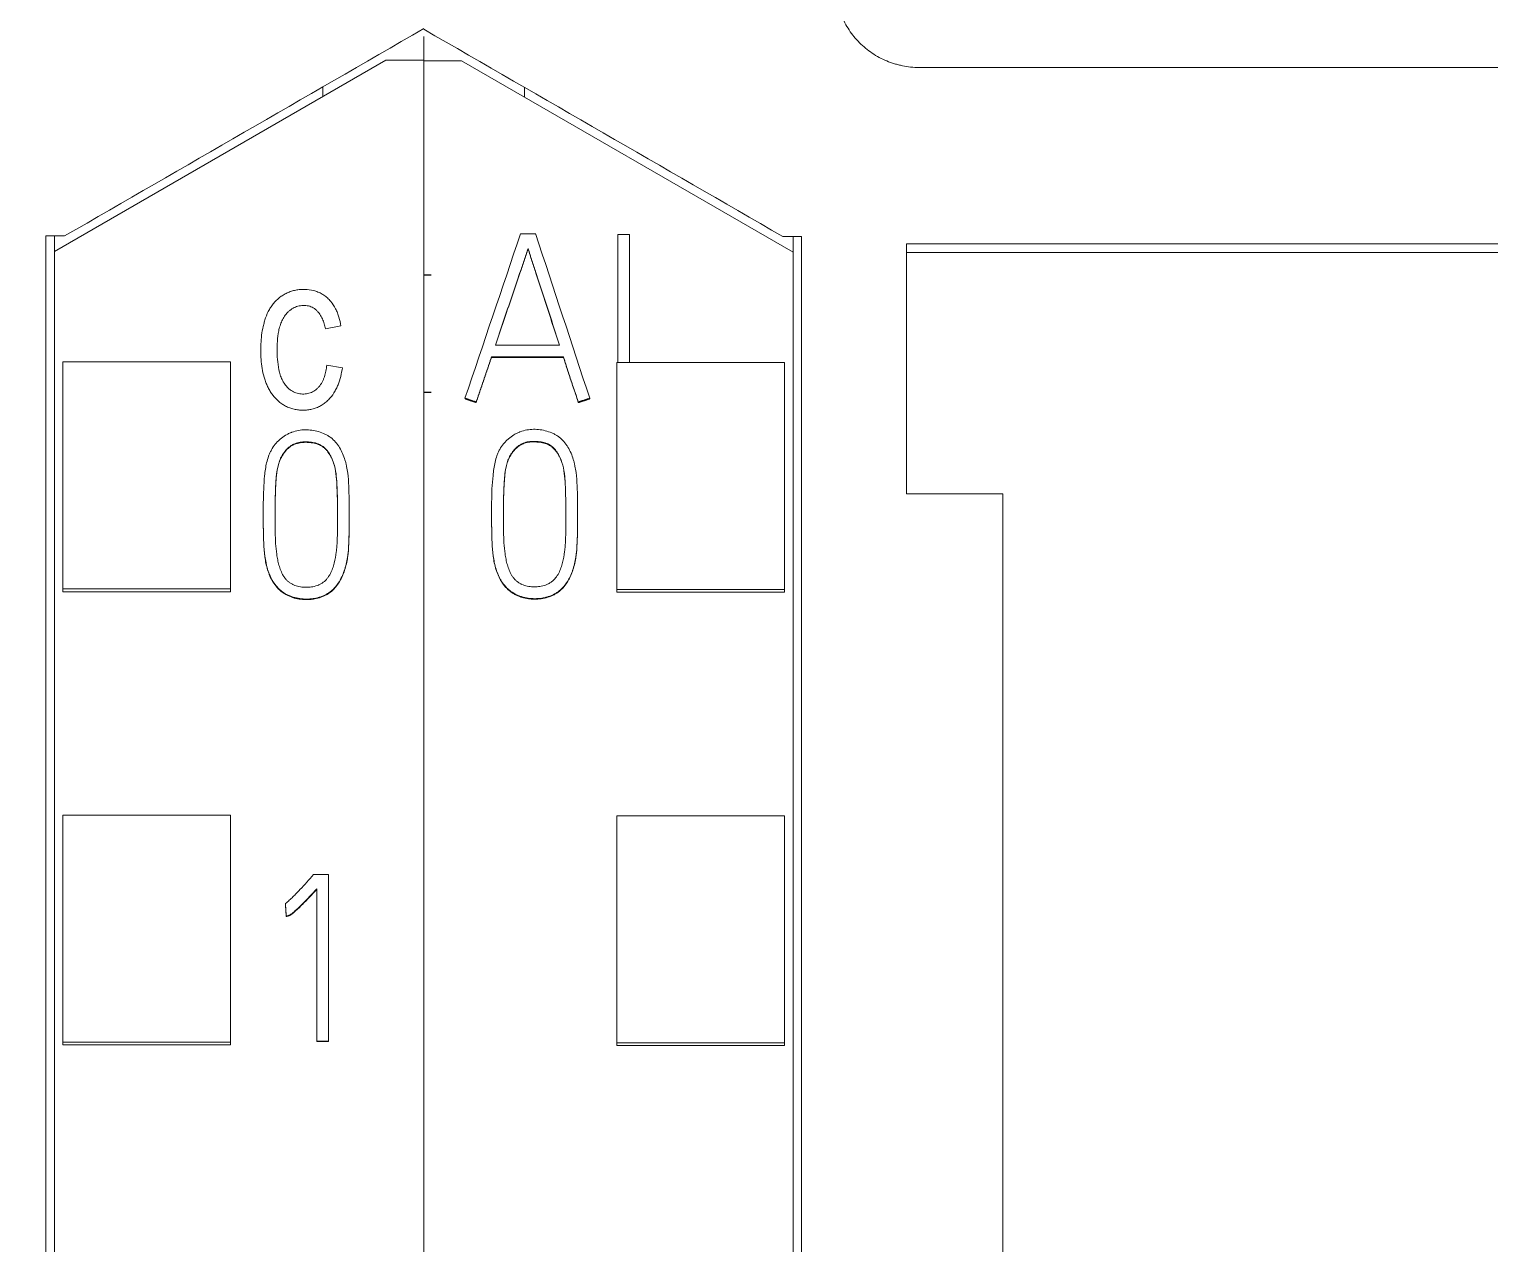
# Model space of a CAD drawing. Header units: millimetres. Extents: x 1359 to 3577, y 1336 to 3557.
# Drawn here: x 2901.07 to 2918.47, y 3303.66 to 3318.13 of the extents above; entities that cross this region are included whole.
import ezdxf

# ---------------------------------------------------------------- set-up
doc = ezdxf.new("R2010")
doc.units = ezdxf.units.MM
doc.set_wipeout_variables(frame=1)
doc.layers.add('000-PI-Oprema', color=30, linetype='Continuous', lineweight=5)

msp = doc.modelspace()

# ---------------------------------------------------------------- linework, layer by layer
for p, q in [((2956.571, 3315.201), (2756.571, 3315.201)), ((2956.571, 3313.805), (2756.571, 3313.805))]:
    msp.add_line(p, q)

# ---------------------------------------------------------------- next in the draw order: wipeouts: each hides what was drawn before it
msp.add_wipeout([(2905.871, 3330.076), (2940.571, 3330.076), (2940.571, 3183.076), (2905.771, 3183.088)])

# ---------------------------------------------------------------- next in the draw order: linework, layer by layer
at = {"layer": '000-PI-Oprema', "color": 0, "linetype": 'ByBlock', "lineweight": 0}
for p, q in [((2905.771, 3318.038), (2905.771, 3317.757)), ((2905.771, 3317.757), (2905.771, 3204.339)), ((2906.221, 3317.757), (2905.771, 3317.757)), ((2906.221, 3317.757), (2910.171, 3315.476)), ((2911.671, 3317.676), (2934.671, 3317.676)), ((2906.971, 3317.324), (2906.971, 3317.441)), ((2906.926, 3315.696), (2907.103, 3315.696)), ((2908.082, 3314.163), (2908.082, 3315.688)), ((2908.082, 3315.688), (2908.221, 3315.688)), ((2908.221, 3315.688), (2908.221, 3314.163)), ((2910.271, 3315.662), (2910.05, 3315.662)), ((2910.271, 3315.662), (2910.05, 3315.662)), ((2910.171, 3315.662), (2910.171, 3315.476)), ((2911.521, 3312.597), (2911.521, 3315.576)), ((2919.671, 3315.576), (2911.521, 3315.576)), ((2907.014, 3315.52), (2907.014, 3315.514)), ((2910.171, 3315.476), (2910.171, 3206.661)), ((2919.671, 3315.471), (2911.521, 3315.471)), ((2906.626, 3314.369), (2907.389, 3314.369)), ((2906.579, 3314.229), (2906.579, 3314.222)), ((2907.436, 3314.229), (2906.579, 3314.229)), ((2906.579, 3314.222), (2907.436, 3314.222)), ((2907.436, 3314.229), (2907.436, 3314.222)), ((2908.071, 3311.459), (2908.071, 3314.163)), ((2910.071, 3314.163), (2908.071, 3314.163)), ((2910.071, 3311.459), (2910.071, 3314.163)), ((2906.263, 3313.735), (2906.263, 3313.729)), ((2906.396, 3313.691), (2906.396, 3313.684)), ((2907.613, 3313.691), (2907.613, 3313.684)), ((2907.749, 3313.735), (2907.749, 3313.729)), ((2912.671, 3312.597), (2911.521, 3312.597)), ((2907.603, 3312.32), (2907.603, 3312.326)), ((2908.071, 3311.425), (2908.071, 3311.459)), ((2910.071, 3311.459), (2908.071, 3311.459)), ((2910.071, 3311.425), (2908.071, 3311.425)), ((2910.071, 3311.425), (2910.071, 3311.459)), ((2908.071, 3306.057), (2908.071, 3308.761)), ((2910.071, 3308.761), (2908.071, 3308.761)), ((2910.071, 3306.057), (2910.071, 3308.761)), ((2908.071, 3306.025), (2908.071, 3306.057)), ((2910.071, 3306.057), (2908.071, 3306.057)), ((2910.071, 3306.025), (2908.071, 3306.025)), ((2910.071, 3306.025), (2910.071, 3306.057))]:
    msp.add_line(p, q, dxfattribs=at)
msp.add_polyline3d([(2906.263, 3313.729, 0), (2906.265, 3313.728, 0), (2906.268, 3313.727, 0), (2906.271, 3313.726, 0), (2906.273, 3313.725, 0), (2906.276, 3313.724, 0), (2906.279, 3313.723, 0), (2906.281, 3313.722, 0), (2906.284, 3313.721, 0), (2906.287, 3313.721, 0), (2906.289, 3313.72, 0), (2906.292, 3313.719, 0), (2906.295, 3313.718, 0), (2906.297, 3313.717, 0), (2906.3, 3313.716, 0), (2906.303, 3313.715, 0), (2906.305, 3313.714, 0), (2906.308, 3313.714, 0), (2906.311, 3313.713, 0), (2906.313, 3313.712, 0), (2906.316, 3313.711, 0), (2906.319, 3313.71, 0), (2906.321, 3313.709, 0), (2906.324, 3313.708, 0), (2906.326, 3313.707, 0), (2906.329, 3313.706, 0), (2906.332, 3313.706, 0), (2906.334, 3313.705, 0), (2906.337, 3313.704, 0), (2906.34, 3313.703, 0), (2906.342, 3313.702, 0), (2906.345, 3313.701, 0), (2906.348, 3313.7, 0), (2906.35, 3313.699, 0), (2906.353, 3313.699, 0), (2906.356, 3313.698, 0), (2906.358, 3313.697, 0), (2906.361, 3313.696, 0), (2906.364, 3313.695, 0), (2906.366, 3313.694, 0), (2906.369, 3313.693, 0), (2906.372, 3313.692, 0), (2906.374, 3313.691, 0), (2906.377, 3313.691, 0), (2906.38, 3313.69, 0), (2906.382, 3313.689, 0), (2906.385, 3313.688, 0), (2906.388, 3313.687, 0), (2906.39, 3313.686, 0), (2906.393, 3313.685, 0), (2906.396, 3313.684, 0)], dxfattribs=at)
at = {"layer": '000-PI-Oprema', "color": 7, "linetype": 'Continuous', "lineweight": 13}
for centre, major_axis, ratio, start_param, end_param in [((2887.868, 3196.374), (338.097, 1007.444), 0.018842, 1.458403, 1.460363), ((2925.533, 3197.335), (-328.263, 1003.292), 0.018389, 4.82265, 4.824619)]:
    msp.add_ellipse(centre, major_axis=major_axis, ratio=ratio, start_param=start_param, end_param=end_param, dxfattribs=at)
at = {"layer": '000-PI-Oprema', "color": 0, "linetype": 'ByBlock', "lineweight": 0}
for points, knots in [([(2910.671, 3318.676), (2910.671, 3318.611), (2910.678, 3318.546), (2910.697, 3318.451), (2910.705, 3318.419), (2910.724, 3318.357), (2910.736, 3318.326), (2910.773, 3318.235), (2910.803, 3318.177), (2910.857, 3318.096), (2910.876, 3318.069), (2910.918, 3318.018), (2910.94, 3317.994), (2911.009, 3317.925), (2911.059, 3317.883), (2911.141, 3317.829), (2911.169, 3317.812), (2911.227, 3317.781), (2911.286, 3317.753), (2911.348, 3317.731), (2911.395, 3317.716), (2911.41, 3317.712), (2911.442, 3317.704), (2911.458, 3317.7), (2911.539, 3317.683), (2911.605, 3317.676), (2911.671, 3317.676)], [0, 0, 0, 0, 0.125, 0.125, 0.1875, 0.1875, 0.25, 0.25, 0.375, 0.375, 0.4375, 0.4375, 0.5, 0.5, 0.625, 0.625, 0.6875, 0.6875, 0.75, 0.8125, 0.8125, 0.84375, 0.84375, 0.875, 0.875, 1, 1, 1, 1]), ([(2910.271, 3315.662), (2910.271, 3312.618), (2910.271, 3303.048), (2910.271, 3288.878), (2910.271, 3274.312), (2910.271, 3260.102), (2910.271, 3245.808), (2910.271, 3230.321), (2910.271, 3217.682), (2910.271, 3209.717), (2910.271, 3206.376)], [0, 0, 0, 0, 0.083934, 0.263736, 0.389889, 0.484142, 0.653794, 0.78188, 0.908517, 1, 1, 1, 1]), ([(2907.014, 3315.52), (2906.998, 3315.472), (2906.982, 3315.424), (2906.951, 3315.328), (2906.934, 3315.28), (2906.886, 3315.136), (2906.853, 3315.04), (2906.787, 3314.849), (2906.755, 3314.753), (2906.69, 3314.561), (2906.658, 3314.465), (2906.626, 3314.369)], [0, 0, 0, 0, 0.125, 0.125, 0.25, 0.25, 0.5, 0.5, 0.75, 0.75, 1, 1, 1, 1]), ([(2906.628, 3314.369), (2906.66, 3314.463), (2906.691, 3314.557), (2906.755, 3314.747), (2906.787, 3314.843), (2906.853, 3315.034), (2906.886, 3315.13), (2906.934, 3315.274), (2906.951, 3315.322), (2906.982, 3315.418), (2906.998, 3315.466), (2907.014, 3315.514)], [0, 0, 0, 0, 0.245947, 0.245947, 0.497298, 0.497298, 0.748649, 0.748649, 0.874324, 0.874324, 1, 1, 1, 1]), ([(2907.389, 3314.369), (2907.358, 3314.465), (2907.327, 3314.561), (2907.264, 3314.753), (2907.232, 3314.849), (2907.17, 3315.04), (2907.138, 3315.136), (2907.092, 3315.28), (2907.076, 3315.328), (2907.045, 3315.424), (2907.03, 3315.472), (2907.014, 3315.52)], [0, 0, 0, 0, 0.25, 0.25, 0.5, 0.5, 0.75, 0.75, 0.875, 0.875, 1, 1, 1, 1]), ([(2907.014, 3315.514), (2907.03, 3315.466), (2907.045, 3315.418), (2907.076, 3315.322), (2907.092, 3315.274), (2907.138, 3315.13), (2907.17, 3315.034), (2907.232, 3314.842), (2907.264, 3314.747), (2907.326, 3314.557), (2907.357, 3314.463), (2907.387, 3314.369)], [0, 0, 0, 0, 0.125676, 0.125676, 0.251351, 0.251351, 0.502702, 0.502702, 0.754053, 0.754053, 1, 1, 1, 1]), ([(2907.613, 3313.691), (2907.606, 3313.713), (2907.599, 3313.736), (2907.584, 3313.78), (2907.577, 3313.803), (2907.561, 3313.847), (2907.553, 3313.87), (2907.538, 3313.914), (2907.53, 3313.937), (2907.508, 3314.004), (2907.493, 3314.049), (2907.464, 3314.139), (2907.45, 3314.184), (2907.436, 3314.229)], [0, 0, 0, 0, 0.125, 0.125, 0.25, 0.25, 0.375, 0.375, 0.5, 0.5, 0.75, 0.75, 1, 1, 1, 1]), ([(2907.436, 3314.222), (2907.45, 3314.177), (2907.464, 3314.132), (2907.493, 3314.042), (2907.508, 3313.998), (2907.53, 3313.93), (2907.538, 3313.908), (2907.553, 3313.863), (2907.561, 3313.841), (2907.577, 3313.797), (2907.584, 3313.774), (2907.599, 3313.729), (2907.606, 3313.707), (2907.613, 3313.684)], [0, 0, 0, 0, 0.25, 0.25, 0.5, 0.5, 0.625, 0.625, 0.75, 0.75, 0.875, 0.875, 1, 1, 1, 1]), ([(2906.921, 3313.336), (2906.946, 3313.346), (2906.972, 3313.353), (2907.025, 3313.362), (2907.052, 3313.365), (2907.106, 3313.366), (2907.133, 3313.364), (2907.186, 3313.357), (2907.213, 3313.351), (2907.265, 3313.336), (2907.29, 3313.326), (2907.327, 3313.309), (2907.338, 3313.302), (2907.362, 3313.289), (2907.373, 3313.281), (2907.405, 3313.257), (2907.425, 3313.238), (2907.451, 3313.208), (2907.459, 3313.197), (2907.475, 3313.175), (2907.482, 3313.164), (2907.503, 3313.13), (2907.515, 3313.106), (2907.537, 3313.057), (2907.546, 3313.032), (2907.557, 3312.993), (2907.561, 3312.98), (2907.568, 3312.954), (2907.576, 3312.915), (2907.591, 3312.824), (2907.596, 3312.745), (2907.601, 3312.64), (2907.602, 3312.587), (2907.603, 3312.481), (2907.603, 3312.429), (2907.603, 3312.323), (2907.604, 3312.217), (2907.602, 3312.112), (2907.599, 3312.006), (2907.596, 3311.953), (2907.585, 3311.848), (2907.577, 3311.796), (2907.559, 3311.731), (2907.556, 3311.718), (2907.547, 3311.692), (2907.543, 3311.68), (2907.529, 3311.642), (2907.518, 3311.617), (2907.5, 3311.581), (2907.493, 3311.57), (2907.479, 3311.546), (2907.472, 3311.535), (2907.448, 3311.503), (2907.431, 3311.482), (2907.402, 3311.454), (2907.392, 3311.446), (2907.37, 3311.429), (2907.359, 3311.421), (2907.324, 3311.4), (2907.3, 3311.389), (2907.262, 3311.374), (2907.249, 3311.37), (2907.223, 3311.363), (2907.209, 3311.36), (2907.17, 3311.352), (2907.143, 3311.349), (2907.089, 3311.347), (2907.061, 3311.348), (2907.008, 3311.354), (2906.981, 3311.359), (2906.942, 3311.37), (2906.929, 3311.374), (2906.904, 3311.383), (2906.891, 3311.388), (2906.854, 3311.405), (2906.831, 3311.419), (2906.798, 3311.443), (2906.787, 3311.452), (2906.767, 3311.47), (2906.758, 3311.479), (2906.731, 3311.509), (2906.714, 3311.531), (2906.692, 3311.565), (2906.685, 3311.577), (2906.673, 3311.601), (2906.667, 3311.613), (2906.65, 3311.649), (2906.641, 3311.674), (2906.629, 3311.713), (2906.625, 3311.726), (2906.618, 3311.752), (2906.615, 3311.765), (2906.607, 3311.805), (2906.603, 3311.831), (2906.585, 3311.964), (2906.582, 3312.07), (2906.58, 3312.23), (2906.58, 3312.284), (2906.579, 3312.39), (2906.58, 3312.444), (2906.581, 3312.55), (2906.582, 3312.604), (2906.587, 3312.71), (2906.591, 3312.763), (2906.602, 3312.869), (2906.609, 3312.921), (2906.627, 3313), (2906.634, 3313.026), (2906.648, 3313.064), (2906.653, 3313.077), (2906.664, 3313.102), (2906.67, 3313.114), (2906.69, 3313.15), (2906.705, 3313.172), (2906.732, 3313.204), (2906.741, 3313.214), (2906.76, 3313.234), (2906.77, 3313.243), (2906.8, 3313.27), (2906.823, 3313.286), (2906.858, 3313.308), (2906.87, 3313.314), (2906.889, 3313.323), (2906.898, 3313.327), (2906.908, 3313.331), (2906.914, 3313.334), (2906.917, 3313.335), (2906.921, 3313.336)], [0, 0, 0, 0, 0.015625, 0.015625, 0.03125, 0.03125, 0.046875, 0.046875, 0.0625, 0.0625, 0.078125, 0.078125, 0.085937, 0.085937, 0.09375, 0.09375, 0.109375, 0.109375, 0.117187, 0.117187, 0.125, 0.125, 0.140625, 0.140625, 0.15625, 0.15625, 0.164062, 0.164062, 0.171875, 0.1875, 0.21875, 0.21875, 0.25, 0.25, 0.28125, 0.28125, 0.3125, 0.34375, 0.34375, 0.375, 0.375, 0.40625, 0.40625, 0.414062, 0.414062, 0.421875, 0.421875, 0.4375, 0.4375, 0.445312, 0.445312, 0.453125, 0.453125, 0.46875, 0.46875, 0.476562, 0.476562, 0.484375, 0.484375, 0.5, 0.5, 0.507812, 0.507812, 0.515625, 0.515625, 0.53125, 0.53125, 0.546875, 0.546875, 0.5625, 0.5625, 0.570312, 0.570312, 0.578125, 0.578125, 0.59375, 0.59375, 0.601562, 0.601562, 0.609375, 0.609375, 0.625, 0.625, 0.632812, 0.632812, 0.640625, 0.640625, 0.65625, 0.65625, 0.664062, 0.664062, 0.671875, 0.671875, 0.6875, 0.6875, 0.75, 0.75, 0.78125, 0.78125, 0.8125, 0.8125, 0.84375, 0.84375, 0.875, 0.875, 0.90625, 0.90625, 0.921875, 0.921875, 0.929687, 0.929687, 0.9375, 0.9375, 0.953125, 0.953125, 0.960937, 0.960937, 0.96875, 0.96875, 0.984375, 0.984375, 0.992187, 0.992187, 0.996094, 0.998047, 0.998047, 1, 1, 1, 1]), ([(2907.264, 3313.184), (2907.284, 3313.173), (2907.301, 3313.159), (2907.333, 3313.128), (2907.348, 3313.111), (2907.373, 3313.074), (2907.384, 3313.054), (2907.403, 3313.014), (2907.411, 3312.993), (2907.432, 3312.93), (2907.441, 3312.886), (2907.45, 3312.82), (2907.452, 3312.798), (2907.455, 3312.754), (2907.456, 3312.732), (2907.461, 3312.62), (2907.464, 3312.531), (2907.466, 3312.353), (2907.465, 3312.264), (2907.463, 3312.131), (2907.462, 3312.064), (2907.458, 3311.997), (2907.455, 3311.953), (2907.453, 3311.93), (2907.444, 3311.864), (2907.436, 3311.821), (2907.42, 3311.756), (2907.413, 3311.735), (2907.398, 3311.693), (2907.39, 3311.672), (2907.374, 3311.642), (2907.369, 3311.633), (2907.356, 3311.614), (2907.35, 3311.604), (2907.329, 3311.578), (2907.313, 3311.563), (2907.286, 3311.542), (2907.276, 3311.536), (2907.257, 3311.525), (2907.247, 3311.52), (2907.226, 3311.512), (2907.216, 3311.508), (2907.194, 3311.501), (2907.183, 3311.499), (2907.15, 3311.492), (2907.128, 3311.489), (2907.094, 3311.488), (2907.083, 3311.489), (2907.061, 3311.49), (2907.049, 3311.491), (2907.016, 3311.495), (2906.994, 3311.5), (2906.962, 3311.51), (2906.952, 3311.514), (2906.931, 3311.523), (2906.911, 3311.533), (2906.892, 3311.546), (2906.875, 3311.56), (2906.866, 3311.567), (2906.851, 3311.583), (2906.844, 3311.592), (2906.83, 3311.61), (2906.824, 3311.619), (2906.807, 3311.648), (2906.797, 3311.668), (2906.781, 3311.709), (2906.774, 3311.73), (2906.761, 3311.773), (2906.756, 3311.795), (2906.747, 3311.838), (2906.736, 3311.903), (2906.73, 3311.969), (2906.722, 3312.1), (2906.721, 3312.188), (2906.721, 3312.32), (2906.721, 3312.364), (2906.722, 3312.451), (2906.722, 3312.495), (2906.723, 3312.583), (2906.724, 3312.627), (2906.728, 3312.715), (2906.731, 3312.759), (2906.74, 3312.846), (2906.745, 3312.89), (2906.758, 3312.943), (2906.761, 3312.954), (2906.767, 3312.975), (2906.771, 3312.986), (2906.782, 3313.016), (2906.792, 3313.036), (2906.813, 3313.074), (2906.826, 3313.093), (2906.853, 3313.127), (2906.869, 3313.143), (2906.894, 3313.164), (2906.903, 3313.171), (2906.922, 3313.183), (2906.931, 3313.188), (2906.951, 3313.198), (2906.961, 3313.202), (2906.982, 3313.209), (2906.993, 3313.212), (2907.026, 3313.219), (2907.048, 3313.221), (2907.081, 3313.222), (2907.092, 3313.222), (2907.114, 3313.221), (2907.125, 3313.22), (2907.158, 3313.217), (2907.18, 3313.214), (2907.212, 3313.205), (2907.223, 3313.202), (2907.238, 3313.196), (2907.246, 3313.193), (2907.254, 3313.189), (2907.259, 3313.187), (2907.261, 3313.185), (2907.264, 3313.184)], [0, 0, 0, 0, 0.015625, 0.015625, 0.03125, 0.03125, 0.046875, 0.046875, 0.0625, 0.0625, 0.09375, 0.09375, 0.109375, 0.109375, 0.125, 0.125, 0.1875, 0.1875, 0.25, 0.25, 0.28125, 0.296875, 0.296875, 0.3125, 0.3125, 0.34375, 0.34375, 0.359375, 0.359375, 0.375, 0.375, 0.382813, 0.382813, 0.390625, 0.390625, 0.40625, 0.40625, 0.414063, 0.414063, 0.421875, 0.421875, 0.429688, 0.429688, 0.4375, 0.4375, 0.453125, 0.453125, 0.460938, 0.460938, 0.46875, 0.46875, 0.484375, 0.484375, 0.492188, 0.492188, 0.5, 0.507813, 0.507813, 0.515625, 0.515625, 0.523438, 0.523438, 0.53125, 0.53125, 0.546875, 0.546875, 0.5625, 0.5625, 0.578125, 0.578125, 0.59375, 0.625, 0.625, 0.6875, 0.6875, 0.71875, 0.71875, 0.75, 0.75, 0.78125, 0.78125, 0.8125, 0.8125, 0.84375, 0.84375, 0.851563, 0.851563, 0.859375, 0.859375, 0.875, 0.875, 0.890625, 0.890625, 0.90625, 0.90625, 0.914063, 0.914063, 0.921875, 0.921875, 0.929688, 0.929688, 0.9375, 0.9375, 0.953125, 0.953125, 0.960938, 0.960938, 0.96875, 0.96875, 0.984375, 0.984375, 0.992188, 0.992188, 0.996094, 0.998047, 0.998047, 1, 1, 1, 1]), ([(2907.264, 3313.178), (2907.244, 3313.189), (2907.223, 3313.196), (2907.191, 3313.205), (2907.18, 3313.207), (2907.158, 3313.211), (2907.146, 3313.212), (2907.113, 3313.215), (2907.091, 3313.216), (2907.046, 3313.215), (2907.024, 3313.213), (2906.991, 3313.205), (2906.98, 3313.202), (2906.959, 3313.195), (2906.949, 3313.191), (2906.929, 3313.181), (2906.919, 3313.175), (2906.9, 3313.163), (2906.891, 3313.156), (2906.874, 3313.141), (2906.866, 3313.133), (2906.851, 3313.117), (2906.843, 3313.109), (2906.822, 3313.082), (2906.81, 3313.063), (2906.794, 3313.034), (2906.789, 3313.024), (2906.78, 3313.004), (2906.776, 3312.993), (2906.765, 3312.962), (2906.759, 3312.94), (2906.744, 3312.876), (2906.739, 3312.832), (2906.731, 3312.743), (2906.728, 3312.699), (2906.724, 3312.611), (2906.723, 3312.566), (2906.722, 3312.478), (2906.722, 3312.433), (2906.721, 3312.35), (2906.721, 3312.312), (2906.721, 3312.273)], [0, 0, 0, 0, 0.050638, 0.050638, 0.075957, 0.075957, 0.101276, 0.101276, 0.151914, 0.151914, 0.202552, 0.202552, 0.227871, 0.227871, 0.25319, 0.25319, 0.278509, 0.278509, 0.303828, 0.303828, 0.329147, 0.329147, 0.354466, 0.354466, 0.405104, 0.405104, 0.430423, 0.430423, 0.455742, 0.455742, 0.50638, 0.50638, 0.607656, 0.607656, 0.708933, 0.708933, 0.810209, 0.810209, 0.911485, 0.911485, 1, 1, 1, 1]), ([(2907.465, 3312.368), (2907.465, 3312.393), (2907.465, 3312.419), (2907.464, 3312.532), (2907.461, 3312.62), (2907.455, 3312.752), (2907.452, 3312.796), (2907.44, 3312.884), (2907.431, 3312.927), (2907.41, 3312.989), (2907.402, 3313.009), (2907.388, 3313.039), (2907.383, 3313.049), (2907.372, 3313.068), (2907.36, 3313.087), (2907.347, 3313.105), (2907.333, 3313.122), (2907.325, 3313.13), (2907.309, 3313.146), (2907.301, 3313.153), (2907.287, 3313.163), (2907.283, 3313.166), (2907.273, 3313.172), (2907.269, 3313.175), (2907.264, 3313.178)], [0, 0, 0, 0, 0.086827, 0.086827, 0.391218, 0.391218, 0.543414, 0.543414, 0.695609, 0.695609, 0.771707, 0.771707, 0.809756, 0.809756, 0.847805, 0.885853, 0.885853, 0.923902, 0.923902, 0.961951, 0.961951, 0.980976, 0.980976, 1, 1, 1, 1]), ([(2912.671, 3312.597), (2912.671, 3310.574), (2912.671, 3302.024), (2912.671, 3288.878), (2912.671, 3274.312), (2912.671, 3260.102), (2912.671, 3245.808), (2912.671, 3230.321), (2912.671, 3217.563), (2912.671, 3208.681), (2912.671, 3204.424), (2912.671, 3203.626)], [0, 0, 0, 0, 0.055935, 0.236292, 0.362833, 0.457376, 0.627551, 0.756032, 0.883059, 0.978086, 1, 1, 1, 1]), ([(2906.58, 3312.362), (2906.58, 3312.299), (2906.58, 3312.236), (2906.582, 3312.12), (2906.583, 3312.067), (2906.588, 3311.96), (2906.592, 3311.907), (2906.606, 3311.8), (2906.616, 3311.748), (2906.636, 3311.684), (2906.64, 3311.671), (2906.65, 3311.646), (2906.655, 3311.633), (2906.671, 3311.597), (2906.683, 3311.573), (2906.705, 3311.54), (2906.712, 3311.528), (2906.728, 3311.507), (2906.737, 3311.496), (2906.764, 3311.466), (2906.783, 3311.448), (2906.816, 3311.424), (2906.827, 3311.416), (2906.85, 3311.402), (2906.862, 3311.396), (2906.898, 3311.378), (2906.923, 3311.369), (2906.963, 3311.358), (2906.976, 3311.355), (2907.002, 3311.35), (2907.016, 3311.347), (2907.056, 3311.343), (2907.083, 3311.341), (2907.123, 3311.342), (2907.137, 3311.343), (2907.164, 3311.346), (2907.177, 3311.348), (2907.216, 3311.355), (2907.242, 3311.361), (2907.28, 3311.375), (2907.293, 3311.38), (2907.318, 3311.392), (2907.33, 3311.398), (2907.364, 3311.418), (2907.386, 3311.434), (2907.416, 3311.462), (2907.426, 3311.471), (2907.443, 3311.491), (2907.46, 3311.512), (2907.475, 3311.535), (2907.49, 3311.558), (2907.496, 3311.569), (2907.515, 3311.605), (2907.526, 3311.629), (2907.545, 3311.679), (2907.554, 3311.705), (2907.568, 3311.756), (2907.574, 3311.783), (2907.583, 3311.835), (2907.587, 3311.862), (2907.596, 3311.941), (2907.598, 3311.994), (2907.602, 3312.101), (2907.603, 3312.154), (2907.603, 3312.245), (2907.603, 3312.282), (2907.603, 3312.32)], [0, 0, 0, 0, 0.073866, 0.073866, 0.136839, 0.136839, 0.199811, 0.199811, 0.262783, 0.262783, 0.278526, 0.278526, 0.29427, 0.29427, 0.325756, 0.325756, 0.341499, 0.341499, 0.357242, 0.357242, 0.388728, 0.388728, 0.404471, 0.404471, 0.420214, 0.420214, 0.4517, 0.4517, 0.467443, 0.467443, 0.483186, 0.483186, 0.514673, 0.514673, 0.530416, 0.530416, 0.546159, 0.546159, 0.577645, 0.577645, 0.593388, 0.593388, 0.609131, 0.609131, 0.640617, 0.640617, 0.65636, 0.65636, 0.672103, 0.687846, 0.687846, 0.703589, 0.703589, 0.735076, 0.735076, 0.766562, 0.766562, 0.798048, 0.798048, 0.829534, 0.829534, 0.892506, 0.892506, 0.955479, 0.955479, 1, 1, 1, 1])]:
    msp.add_open_spline(points, degree=3, knots=knots, dxfattribs=at)
msp.add_open_spline([(2910.05, 3315.662), (2908.623, 3316.486), (2907.197, 3317.309), (2905.771, 3318.132)], degree=3, dxfattribs=at)
for points, weights in [([(2906.579, 3314.229), (2906.487, 3313.96), (2906.396, 3313.691)], [0.500000008539, 0.499999991461, 0.500000008539]), ([(2906.396, 3313.684), (2906.487, 3313.953), (2906.579, 3314.222)], [0.500000008383, 0.499999991617, 0.500000008383]), ([(2906.396, 3313.691), (2906.329, 3313.713), (2906.263, 3313.735)], [0.500000022165, 0.499999977835, 0.500000022165]), ([(2907.749, 3313.735), (2907.681, 3313.713), (2907.613, 3313.691)], [0.500000006855, 0.499999993145, 0.500000006855]), ([(2907.613, 3313.684), (2907.681, 3313.706), (2907.749, 3313.729)], [0.50000055856, 0.49999944144, 0.50000055856])]:
    msp.add_rational_spline(points, weights, degree=2, dxfattribs=at)

# ---------------------------------------------------------------- next in the draw order: wipeouts: each hides what was drawn before it
msp.add_wipeout([(2870.971, 3330.083), (2905.771, 3330.083), (2905.771, 3183.083), (2870.971, 3183.083)])

# ---------------------------------------------------------------- next in the draw order: linework, layer by layer
for p, q in [((2905.771, 3318.044), (2905.771, 3317.763)), ((2901.371, 3315.483), (2905.321, 3317.763)), ((2905.771, 3317.763), (2905.321, 3317.763)), ((2905.771, 3317.763), (2905.771, 3204.345)), ((2904.571, 3317.33), (2904.571, 3317.447)), ((2901.271, 3315.669), (2901.493, 3315.669)), ((2901.493, 3315.669), (2901.271, 3315.669)), ((2901.371, 3315.669), (2901.371, 3315.483)), ((2901.371, 3206.668), (2901.371, 3315.483)), ((2904.784, 3314.597), (2904.6, 3314.562)), ((2901.471, 3311.465), (2901.471, 3314.169)), ((2901.471, 3314.169), (2903.471, 3314.169)), ((2903.471, 3311.465), (2903.471, 3314.169)), ((2904.616, 3314.129), (2904.802, 3314.099)), ((2903.859, 3312.362), (2903.859, 3312.356)), ((2904.883, 3312.315), (2904.883, 3312.321)), ((2901.471, 3311.465), (2903.471, 3311.465)), ((2901.471, 3311.431), (2901.471, 3311.465)), ((2901.471, 3311.431), (2903.471, 3311.431)), ((2903.471, 3311.431), (2903.471, 3311.465)), ((2901.471, 3306.064), (2901.471, 3308.767)), ((2901.471, 3308.767), (2903.471, 3308.767)), ((2903.471, 3306.064), (2903.471, 3308.767)), ((2904.635, 3308.06), (2904.46, 3308.06)), ((2904.635, 3306.078), (2904.635, 3308.06)), ((2904.496, 3307.889), (2904.496, 3306.078)), ((2904.124, 3307.715), (2904.124, 3307.709)), ((2904.133, 3307.568), (2904.133, 3307.562)), ((2901.471, 3306.032), (2901.471, 3306.064)), ((2901.471, 3306.064), (2903.471, 3306.064)), ((2901.471, 3306.032), (2903.471, 3306.032)), ((2903.471, 3306.032), (2903.471, 3306.064)), ((2904.496, 3306.078), (2904.496, 3306.071)), ((2904.496, 3306.078), (2904.635, 3306.078)), ((2904.635, 3306.071), (2904.496, 3306.071)), ((2904.635, 3306.078), (2904.635, 3306.071))]:
    msp.add_line(p, q, dxfattribs=at)
msp.add_open_spline([(2905.771, 3318.139), (2904.345, 3317.315), (2902.919, 3316.492), (2901.493, 3315.669)], degree=3, dxfattribs=at)
for points, knots in [([(2901.271, 3206.382), (2901.271, 3209.723), (2901.271, 3217.688), (2901.271, 3230.328), (2901.271, 3245.814), (2901.271, 3260.108), (2901.271, 3274.318), (2901.271, 3288.885), (2901.271, 3303.055), (2901.271, 3312.625), (2901.271, 3315.669)], [0, 0, 0, 0, 0.091483, 0.21812, 0.346206, 0.515858, 0.610111, 0.736264, 0.916066, 1, 1, 1, 1]), ([(2904.802, 3314.099), (2904.797, 3314.064), (2904.791, 3314.029), (2904.774, 3313.961), (2904.764, 3313.928), (2904.744, 3313.879), (2904.737, 3313.862), (2904.72, 3313.831), (2904.711, 3313.815), (2904.683, 3313.77), (2904.66, 3313.742), (2904.629, 3313.71), (2904.622, 3313.704), (2904.609, 3313.692), (2904.588, 3313.675), (2904.552, 3313.65), (2904.52, 3313.633), (2904.496, 3313.623), (2904.487, 3313.62), (2904.47, 3313.614), (2904.444, 3313.606), (2904.418, 3313.6), (2904.383, 3313.596), (2904.365, 3313.594), (2904.329, 3313.594), (2904.311, 3313.594), (2904.275, 3313.597), (2904.257, 3313.6), (2904.222, 3313.607), (2904.204, 3313.611), (2904.17, 3313.622), (2904.137, 3313.636), (2904.106, 3313.653), (2904.076, 3313.672), (2904.062, 3313.683), (2904.021, 3313.718), (2903.996, 3313.744), (2903.963, 3313.786), (2903.953, 3313.801), (2903.934, 3313.831), (2903.917, 3313.862), (2903.902, 3313.895), (2903.889, 3313.928), (2903.882, 3313.945), (2903.866, 3313.996), (2903.858, 3314.03), (2903.844, 3314.099), (2903.84, 3314.135), (2903.833, 3314.205), (2903.831, 3314.241), (2903.83, 3314.312), (2903.83, 3314.347), (2903.833, 3314.417), (2903.836, 3314.452), (2903.845, 3314.522), (2903.851, 3314.557), (2903.863, 3314.608), (2903.867, 3314.626), (2903.877, 3314.66), (2903.882, 3314.677), (2903.9, 3314.728), (2903.914, 3314.761), (2903.941, 3314.807), (2903.95, 3314.823), (2903.971, 3314.852), (2903.982, 3314.866), (2904.017, 3314.906), (2904.044, 3314.93), (2904.081, 3314.955), (2904.089, 3314.96), (2904.104, 3314.969), (2904.128, 3314.983), (2904.168, 3315.002), (2904.203, 3315.013), (2904.238, 3315.022), (2904.255, 3315.026), (2904.291, 3315.031), (2904.309, 3315.032), (2904.345, 3315.033), (2904.363, 3315.032), (2904.417, 3315.028), (2904.452, 3315.022), (2904.503, 3315.005), (2904.52, 3314.998), (2904.552, 3314.982), (2904.583, 3314.964), (2904.611, 3314.942), (2904.631, 3314.924), (2904.638, 3314.917), (2904.65, 3314.904), (2904.656, 3314.898), (2904.685, 3314.863), (2904.705, 3314.833), (2904.73, 3314.785), (2904.737, 3314.769), (2904.75, 3314.735), (2904.756, 3314.718), (2904.771, 3314.667), (2904.779, 3314.632), (2904.784, 3314.597)], [0, 0, 0, 0, 0.03125, 0.03125, 0.0625, 0.0625, 0.078125, 0.078125, 0.09375, 0.09375, 0.125, 0.125, 0.132813, 0.132813, 0.140625, 0.15625, 0.171875, 0.171875, 0.179688, 0.179688, 0.1875, 0.203125, 0.203125, 0.21875, 0.21875, 0.234375, 0.234375, 0.25, 0.25, 0.265625, 0.265625, 0.28125, 0.296875, 0.296875, 0.3125, 0.3125, 0.34375, 0.34375, 0.359375, 0.359375, 0.375, 0.390625, 0.390625, 0.40625, 0.40625, 0.4375, 0.4375, 0.46875, 0.46875, 0.5, 0.5, 0.53125, 0.53125, 0.5625, 0.5625, 0.59375, 0.59375, 0.609375, 0.609375, 0.625, 0.625, 0.65625, 0.65625, 0.671875, 0.671875, 0.6875, 0.6875, 0.71875, 0.71875, 0.726562, 0.726562, 0.734375, 0.75, 0.765625, 0.765625, 0.78125, 0.78125, 0.796875, 0.796875, 0.8125, 0.8125, 0.84375, 0.84375, 0.859375, 0.859375, 0.875, 0.890625, 0.890625, 0.898438, 0.898438, 0.90625, 0.90625, 0.9375, 0.9375, 0.953125, 0.953125, 0.96875, 0.96875, 1, 1, 1, 1]), ([(2904.6, 3314.562), (2904.596, 3314.583), (2904.592, 3314.603), (2904.58, 3314.643), (2904.573, 3314.662), (2904.561, 3314.691), (2904.556, 3314.7), (2904.546, 3314.719), (2904.535, 3314.737), (2904.522, 3314.753), (2904.509, 3314.769), (2904.501, 3314.777), (2904.478, 3314.798), (2904.461, 3314.81), (2904.433, 3314.824), (2904.423, 3314.828), (2904.403, 3314.834), (2904.392, 3314.836), (2904.372, 3314.839), (2904.361, 3314.84), (2904.34, 3314.841), (2904.329, 3314.84), (2904.309, 3314.838), (2904.298, 3314.837), (2904.278, 3314.833), (2904.267, 3314.83), (2904.237, 3314.82), (2904.218, 3314.811), (2904.192, 3314.794), (2904.183, 3314.788), (2904.167, 3314.774), (2904.159, 3314.767), (2904.137, 3314.745), (2904.124, 3314.729), (2904.106, 3314.703), (2904.1, 3314.694), (2904.09, 3314.676), (2904.085, 3314.666), (2904.073, 3314.638), (2904.065, 3314.619), (2904.056, 3314.589), (2904.053, 3314.579), (2904.048, 3314.558), (2904.046, 3314.548), (2904.036, 3314.497), (2904.031, 3314.456), (2904.025, 3314.374), (2904.024, 3314.333), (2904.025, 3314.25), (2904.027, 3314.209), (2904.036, 3314.126), (2904.043, 3314.086), (2904.058, 3314.025), (2904.065, 3314.005), (2904.079, 3313.967), (2904.088, 3313.948), (2904.104, 3313.921), (2904.11, 3313.912), (2904.122, 3313.895), (2904.135, 3313.879), (2904.149, 3313.864), (2904.164, 3313.849), (2904.172, 3313.842), (2904.197, 3313.824), (2904.215, 3313.813), (2904.244, 3313.801), (2904.254, 3313.798), (2904.274, 3313.792), (2904.295, 3313.788), (2904.316, 3313.786), (2904.337, 3313.786), (2904.347, 3313.786), (2904.368, 3313.787), (2904.379, 3313.789), (2904.399, 3313.793), (2904.409, 3313.796), (2904.439, 3313.806), (2904.458, 3313.816), (2904.483, 3313.834), (2904.492, 3313.84), (2904.507, 3313.854), (2904.514, 3313.862), (2904.521, 3313.87)], [0, 0, 0, 0, 0.03125, 0.03125, 0.0625, 0.0625, 0.078125, 0.078125, 0.09375, 0.109375, 0.109375, 0.125, 0.125, 0.15625, 0.15625, 0.171875, 0.171875, 0.1875, 0.1875, 0.203125, 0.203125, 0.21875, 0.21875, 0.234375, 0.234375, 0.25, 0.25, 0.28125, 0.28125, 0.296875, 0.296875, 0.3125, 0.3125, 0.34375, 0.34375, 0.359375, 0.359375, 0.375, 0.375, 0.40625, 0.40625, 0.421875, 0.421875, 0.4375, 0.4375, 0.5, 0.5, 0.5625, 0.5625, 0.625, 0.625, 0.6875, 0.6875, 0.71875, 0.71875, 0.75, 0.75, 0.765625, 0.765625, 0.78125, 0.796875, 0.796875, 0.8125, 0.8125, 0.84375, 0.84375, 0.859375, 0.859375, 0.875, 0.890625, 0.890625, 0.90625, 0.90625, 0.921875, 0.921875, 0.9375, 0.9375, 0.96875, 0.96875, 0.984375, 0.984375, 1, 1, 1, 1]), ([(2904.521, 3313.87), (2904.537, 3313.887), (2904.55, 3313.907), (2904.566, 3313.938), (2904.571, 3313.948), (2904.58, 3313.97), (2904.584, 3313.981), (2904.595, 3314.014), (2904.601, 3314.037), (2904.61, 3314.083), (2904.613, 3314.106), (2904.616, 3314.129)], [0, 0, 0, 0, 0.25, 0.25, 0.375, 0.375, 0.5, 0.5, 0.75, 0.75, 1, 1, 1, 1]), ([(2904.2, 3313.331), (2904.226, 3313.34), (2904.252, 3313.347), (2904.304, 3313.357), (2904.331, 3313.359), (2904.386, 3313.36), (2904.413, 3313.358), (2904.466, 3313.351), (2904.492, 3313.345), (2904.544, 3313.33), (2904.57, 3313.321), (2904.606, 3313.303), (2904.618, 3313.297), (2904.641, 3313.283), (2904.652, 3313.275), (2904.685, 3313.251), (2904.704, 3313.233), (2904.73, 3313.202), (2904.739, 3313.192), (2904.755, 3313.17), (2904.762, 3313.159), (2904.783, 3313.124), (2904.795, 3313.1), (2904.816, 3313.051), (2904.825, 3313.026), (2904.837, 3312.988), (2904.841, 3312.975), (2904.847, 3312.949), (2904.856, 3312.91), (2904.871, 3312.819), (2904.876, 3312.74), (2904.88, 3312.634), (2904.882, 3312.581), (2904.883, 3312.476), (2904.883, 3312.423), (2904.883, 3312.317), (2904.883, 3312.212), (2904.882, 3312.106), (2904.878, 3312), (2904.876, 3311.948), (2904.865, 3311.843), (2904.856, 3311.79), (2904.839, 3311.726), (2904.835, 3311.713), (2904.827, 3311.687), (2904.822, 3311.674), (2904.808, 3311.636), (2904.798, 3311.612), (2904.779, 3311.576), (2904.773, 3311.564), (2904.759, 3311.541), (2904.751, 3311.53), (2904.728, 3311.497), (2904.71, 3311.477), (2904.681, 3311.449), (2904.671, 3311.44), (2904.649, 3311.424), (2904.638, 3311.416), (2904.604, 3311.395), (2904.579, 3311.383), (2904.541, 3311.369), (2904.528, 3311.365), (2904.502, 3311.357), (2904.489, 3311.354), (2904.449, 3311.347), (2904.422, 3311.344), (2904.368, 3311.342), (2904.341, 3311.343), (2904.287, 3311.349), (2904.261, 3311.354), (2904.222, 3311.364), (2904.209, 3311.368), (2904.183, 3311.378), (2904.17, 3311.383), (2904.134, 3311.4), (2904.11, 3311.413), (2904.078, 3311.437), (2904.067, 3311.446), (2904.047, 3311.464), (2904.037, 3311.474), (2904.01, 3311.504), (2903.994, 3311.525), (2903.972, 3311.56), (2903.965, 3311.571), (2903.952, 3311.595), (2903.946, 3311.607), (2903.93, 3311.644), (2903.92, 3311.669), (2903.908, 3311.707), (2903.905, 3311.72), (2903.898, 3311.746), (2903.895, 3311.76), (2903.887, 3311.799), (2903.882, 3311.826), (2903.865, 3311.958), (2903.862, 3312.065), (2903.86, 3312.225), (2903.859, 3312.278), (2903.859, 3312.385), (2903.859, 3312.438), (2903.861, 3312.545), (2903.862, 3312.598), (2903.867, 3312.704), (2903.87, 3312.757), (2903.881, 3312.863), (2903.888, 3312.916), (2903.906, 3312.994), (2903.914, 3313.02), (2903.928, 3313.059), (2903.933, 3313.071), (2903.944, 3313.096), (2903.95, 3313.108), (2903.97, 3313.144), (2903.985, 3313.167), (2904.011, 3313.199), (2904.02, 3313.209), (2904.039, 3313.228), (2904.049, 3313.238), (2904.08, 3313.265), (2904.102, 3313.281), (2904.138, 3313.302), (2904.15, 3313.308), (2904.168, 3313.317), (2904.178, 3313.322), (2904.187, 3313.326), (2904.194, 3313.328), (2904.197, 3313.329), (2904.2, 3313.331)], [0, 0, 0, 0, 0.015625, 0.015625, 0.03125, 0.03125, 0.046875, 0.046875, 0.0625, 0.0625, 0.078125, 0.078125, 0.085937, 0.085937, 0.09375, 0.09375, 0.109375, 0.109375, 0.117187, 0.117187, 0.125, 0.125, 0.140625, 0.140625, 0.15625, 0.15625, 0.164063, 0.164063, 0.171875, 0.1875, 0.21875, 0.21875, 0.25, 0.25, 0.28125, 0.28125, 0.3125, 0.34375, 0.34375, 0.375, 0.375, 0.40625, 0.40625, 0.414063, 0.414063, 0.421875, 0.421875, 0.4375, 0.4375, 0.445313, 0.445313, 0.453125, 0.453125, 0.46875, 0.46875, 0.476563, 0.476563, 0.484375, 0.484375, 0.5, 0.5, 0.507813, 0.507813, 0.515625, 0.515625, 0.53125, 0.53125, 0.546875, 0.546875, 0.5625, 0.5625, 0.570313, 0.570313, 0.578125, 0.578125, 0.59375, 0.59375, 0.601563, 0.601563, 0.609375, 0.609375, 0.625, 0.625, 0.632813, 0.632813, 0.640625, 0.640625, 0.65625, 0.65625, 0.664063, 0.664063, 0.671875, 0.671875, 0.6875, 0.6875, 0.75, 0.75, 0.78125, 0.78125, 0.8125, 0.8125, 0.84375, 0.84375, 0.875, 0.875, 0.90625, 0.90625, 0.921875, 0.921875, 0.929688, 0.929688, 0.9375, 0.9375, 0.953125, 0.953125, 0.960938, 0.960938, 0.96875, 0.96875, 0.984375, 0.984375, 0.992188, 0.992188, 0.996094, 0.998047, 0.998047, 1, 1, 1, 1]), ([(2904.543, 3313.178), (2904.563, 3313.167), (2904.581, 3313.154), (2904.613, 3313.123), (2904.627, 3313.105), (2904.652, 3313.068), (2904.663, 3313.049), (2904.682, 3313.009), (2904.691, 3312.988), (2904.712, 3312.924), (2904.721, 3312.881), (2904.729, 3312.815), (2904.731, 3312.793), (2904.735, 3312.748), (2904.736, 3312.726), (2904.741, 3312.615), (2904.744, 3312.526), (2904.745, 3312.348), (2904.744, 3312.259), (2904.743, 3312.125), (2904.742, 3312.058), (2904.738, 3311.991), (2904.734, 3311.947), (2904.732, 3311.925), (2904.724, 3311.859), (2904.716, 3311.815), (2904.699, 3311.751), (2904.693, 3311.729), (2904.678, 3311.687), (2904.669, 3311.666), (2904.654, 3311.637), (2904.648, 3311.627), (2904.636, 3311.608), (2904.629, 3311.599), (2904.609, 3311.573), (2904.593, 3311.557), (2904.566, 3311.537), (2904.556, 3311.531), (2904.536, 3311.52), (2904.526, 3311.515), (2904.506, 3311.506), (2904.495, 3311.502), (2904.473, 3311.496), (2904.463, 3311.493), (2904.43, 3311.486), (2904.408, 3311.484), (2904.374, 3311.483), (2904.363, 3311.483), (2904.34, 3311.484), (2904.329, 3311.485), (2904.296, 3311.489), (2904.274, 3311.494), (2904.242, 3311.504), (2904.231, 3311.508), (2904.211, 3311.517), (2904.191, 3311.528), (2904.172, 3311.54), (2904.154, 3311.554), (2904.146, 3311.562), (2904.13, 3311.578), (2904.123, 3311.586), (2904.11, 3311.604), (2904.104, 3311.614), (2904.086, 3311.642), (2904.077, 3311.663), (2904.06, 3311.704), (2904.053, 3311.725), (2904.041, 3311.768), (2904.036, 3311.789), (2904.027, 3311.833), (2904.016, 3311.898), (2904.01, 3311.963), (2904.002, 3312.094), (2904.001, 3312.182), (2904.001, 3312.314), (2904.001, 3312.358), (2904.001, 3312.446), (2904.002, 3312.49), (2904.003, 3312.578), (2904.004, 3312.622), (2904.008, 3312.709), (2904.011, 3312.753), (2904.019, 3312.841), (2904.025, 3312.884), (2904.038, 3312.938), (2904.041, 3312.949), (2904.047, 3312.97), (2904.05, 3312.98), (2904.062, 3313.011), (2904.071, 3313.031), (2904.093, 3313.069), (2904.105, 3313.087), (2904.133, 3313.121), (2904.148, 3313.137), (2904.174, 3313.159), (2904.183, 3313.165), (2904.201, 3313.177), (2904.211, 3313.183), (2904.231, 3313.192), (2904.241, 3313.197), (2904.262, 3313.204), (2904.273, 3313.207), (2904.305, 3313.213), (2904.327, 3313.216), (2904.36, 3313.217), (2904.372, 3313.217), (2904.394, 3313.216), (2904.405, 3313.215), (2904.438, 3313.211), (2904.459, 3313.208), (2904.492, 3313.2), (2904.502, 3313.196), (2904.518, 3313.19), (2904.526, 3313.187), (2904.533, 3313.184), (2904.538, 3313.181), (2904.541, 3313.18), (2904.543, 3313.178)], [0, 0, 0, 0, 0.015625, 0.015625, 0.03125, 0.03125, 0.046875, 0.046875, 0.0625, 0.0625, 0.09375, 0.09375, 0.109375, 0.109375, 0.125, 0.125, 0.1875, 0.1875, 0.25, 0.25, 0.28125, 0.296875, 0.296875, 0.3125, 0.3125, 0.34375, 0.34375, 0.359375, 0.359375, 0.375, 0.375, 0.382812, 0.382812, 0.390625, 0.390625, 0.40625, 0.40625, 0.414062, 0.414062, 0.421875, 0.421875, 0.429687, 0.429687, 0.4375, 0.4375, 0.453125, 0.453125, 0.460937, 0.460937, 0.46875, 0.46875, 0.484375, 0.484375, 0.492187, 0.492187, 0.5, 0.507812, 0.507812, 0.515625, 0.515625, 0.523437, 0.523437, 0.53125, 0.53125, 0.546875, 0.546875, 0.5625, 0.5625, 0.578125, 0.578125, 0.59375, 0.625, 0.625, 0.6875, 0.6875, 0.71875, 0.71875, 0.75, 0.75, 0.78125, 0.78125, 0.8125, 0.8125, 0.84375, 0.84375, 0.851562, 0.851562, 0.859375, 0.859375, 0.875, 0.875, 0.890625, 0.890625, 0.90625, 0.90625, 0.914062, 0.914062, 0.921875, 0.921875, 0.929687, 0.929687, 0.9375, 0.9375, 0.953125, 0.953125, 0.960937, 0.960937, 0.96875, 0.96875, 0.984375, 0.984375, 0.992187, 0.992187, 0.996094, 0.998047, 0.998047, 1, 1, 1, 1]), ([(2904.543, 3313.172), (2904.523, 3313.183), (2904.502, 3313.191), (2904.47, 3313.199), (2904.459, 3313.201), (2904.437, 3313.205), (2904.426, 3313.206), (2904.392, 3313.21), (2904.37, 3313.211), (2904.326, 3313.209), (2904.304, 3313.207), (2904.271, 3313.2), (2904.26, 3313.197), (2904.239, 3313.19), (2904.228, 3313.185), (2904.208, 3313.175), (2904.199, 3313.17), (2904.18, 3313.157), (2904.171, 3313.15), (2904.154, 3313.136), (2904.146, 3313.128), (2904.13, 3313.112), (2904.123, 3313.103), (2904.102, 3313.077), (2904.09, 3313.058), (2904.074, 3313.029), (2904.069, 3313.019), (2904.06, 3312.998), (2904.056, 3312.988), (2904.044, 3312.956), (2904.038, 3312.935), (2904.024, 3312.87), (2904.018, 3312.826), (2904.01, 3312.738), (2904.007, 3312.694), (2904.004, 3312.605), (2904.003, 3312.561), (2904.001, 3312.472), (2904.001, 3312.428), (2904.001, 3312.345), (2904.001, 3312.306), (2904.001, 3312.267)], [0, 0, 0, 0, 0.050638, 0.050638, 0.075957, 0.075957, 0.101276, 0.101276, 0.151914, 0.151914, 0.202552, 0.202552, 0.227871, 0.227871, 0.25319, 0.25319, 0.278509, 0.278509, 0.303828, 0.303828, 0.329147, 0.329147, 0.354466, 0.354466, 0.405104, 0.405104, 0.430423, 0.430423, 0.455742, 0.455742, 0.50638, 0.50638, 0.607656, 0.607656, 0.708933, 0.708933, 0.810209, 0.810209, 0.911485, 0.911485, 1, 1, 1, 1]), ([(2904.745, 3312.363), (2904.745, 3312.388), (2904.745, 3312.413), (2904.743, 3312.526), (2904.741, 3312.615), (2904.734, 3312.747), (2904.732, 3312.791), (2904.72, 3312.878), (2904.711, 3312.921), (2904.69, 3312.983), (2904.682, 3313.004), (2904.667, 3313.034), (2904.662, 3313.043), (2904.651, 3313.063), (2904.639, 3313.081), (2904.626, 3313.099), (2904.612, 3313.116), (2904.605, 3313.125), (2904.588, 3313.14), (2904.58, 3313.147), (2904.567, 3313.157), (2904.562, 3313.161), (2904.553, 3313.167), (2904.548, 3313.169), (2904.543, 3313.172)], [0, 0, 0, 0, 0.086827, 0.086827, 0.391218, 0.391218, 0.543414, 0.543414, 0.695609, 0.695609, 0.771707, 0.771707, 0.809756, 0.809756, 0.847805, 0.885853, 0.885853, 0.923902, 0.923902, 0.961951, 0.961951, 0.980976, 0.980976, 1, 1, 1, 1]), ([(2903.859, 3312.356), (2903.859, 3312.294), (2903.86, 3312.231), (2903.861, 3312.115), (2903.862, 3312.061), (2903.867, 3311.955), (2903.871, 3311.901), (2903.886, 3311.795), (2903.896, 3311.742), (2903.915, 3311.678), (2903.92, 3311.665), (2903.929, 3311.64), (2903.934, 3311.628), (2903.95, 3311.591), (2903.963, 3311.568), (2903.984, 3311.534), (2903.992, 3311.523), (2904.008, 3311.501), (2904.016, 3311.491), (2904.043, 3311.461), (2904.063, 3311.442), (2904.095, 3311.418), (2904.106, 3311.411), (2904.13, 3311.397), (2904.141, 3311.39), (2904.178, 3311.373), (2904.203, 3311.363), (2904.242, 3311.352), (2904.255, 3311.349), (2904.282, 3311.344), (2904.295, 3311.342), (2904.335, 3311.337), (2904.362, 3311.336), (2904.403, 3311.337), (2904.416, 3311.338), (2904.443, 3311.34), (2904.456, 3311.342), (2904.496, 3311.349), (2904.522, 3311.356), (2904.56, 3311.369), (2904.573, 3311.375), (2904.597, 3311.386), (2904.609, 3311.392), (2904.644, 3311.413), (2904.666, 3311.428), (2904.696, 3311.456), (2904.705, 3311.466), (2904.723, 3311.486), (2904.74, 3311.507), (2904.755, 3311.529), (2904.769, 3311.552), (2904.776, 3311.564), (2904.795, 3311.599), (2904.806, 3311.624), (2904.825, 3311.674), (2904.833, 3311.699), (2904.847, 3311.751), (2904.853, 3311.777), (2904.863, 3311.83), (2904.867, 3311.856), (2904.875, 3311.936), (2904.878, 3311.989), (2904.881, 3312.095), (2904.882, 3312.148), (2904.883, 3312.239), (2904.883, 3312.277), (2904.883, 3312.314)], [0, 0, 0, 0, 0.073866, 0.073866, 0.136839, 0.136839, 0.199811, 0.199811, 0.262783, 0.262783, 0.278526, 0.278526, 0.29427, 0.29427, 0.325756, 0.325756, 0.341499, 0.341499, 0.357242, 0.357242, 0.388728, 0.388728, 0.404471, 0.404471, 0.420214, 0.420214, 0.4517, 0.4517, 0.467443, 0.467443, 0.483186, 0.483186, 0.514673, 0.514673, 0.530416, 0.530416, 0.546159, 0.546159, 0.577645, 0.577645, 0.593388, 0.593388, 0.609131, 0.609131, 0.640617, 0.640617, 0.65636, 0.65636, 0.672103, 0.687846, 0.687846, 0.703589, 0.703589, 0.735076, 0.735076, 0.766562, 0.766562, 0.798048, 0.798048, 0.829534, 0.829534, 0.892506, 0.892506, 0.955479, 0.955479, 1, 1, 1, 1]), ([(2904.46, 3308.06), (2904.433, 3308.03), (2904.406, 3308), (2904.352, 3307.941), (2904.325, 3307.912), (2904.283, 3307.868), (2904.27, 3307.853), (2904.242, 3307.824), (2904.228, 3307.81), (2904.199, 3307.782), (2904.185, 3307.768), (2904.155, 3307.741), (2904.14, 3307.728), (2904.124, 3307.715)], [0, 0, 0, 0, 0.25, 0.25, 0.5, 0.5, 0.625, 0.625, 0.75, 0.75, 0.875, 0.875, 1, 1, 1, 1]), ([(2904.133, 3307.568), (2904.138, 3307.568), (2904.143, 3307.569), (2904.153, 3307.571), (2904.158, 3307.572), (2904.168, 3307.576), (2904.172, 3307.578), (2904.181, 3307.583), (2904.186, 3307.586), (2904.198, 3307.595), (2904.206, 3307.601), (2904.222, 3307.614), (2904.23, 3307.621), (2904.253, 3307.641), (2904.268, 3307.655), (2904.298, 3307.683), (2904.312, 3307.697), (2904.356, 3307.74), (2904.384, 3307.77), (2904.44, 3307.829), (2904.468, 3307.859), (2904.496, 3307.889)], [0, 0, 0, 0, 0.03125, 0.03125, 0.0625, 0.0625, 0.09375, 0.09375, 0.125, 0.125, 0.1875, 0.1875, 0.25, 0.25, 0.375, 0.375, 0.5, 0.5, 0.75, 0.75, 1, 1, 1, 1]), ([(2904.496, 3307.882), (2904.468, 3307.853), (2904.44, 3307.823), (2904.384, 3307.764), (2904.355, 3307.734), (2904.312, 3307.691), (2904.298, 3307.677), (2904.268, 3307.648), (2904.253, 3307.634), (2904.23, 3307.614), (2904.222, 3307.608), (2904.206, 3307.595), (2904.198, 3307.589), (2904.186, 3307.58), (2904.181, 3307.577), (2904.172, 3307.572), (2904.168, 3307.57), (2904.158, 3307.566), (2904.153, 3307.565), (2904.143, 3307.563), (2904.138, 3307.562), (2904.133, 3307.562)], [0, 0, 0, 0, 0.25, 0.25, 0.5, 0.5, 0.625, 0.625, 0.75, 0.75, 0.8125, 0.8125, 0.875, 0.875, 0.90625, 0.90625, 0.9375, 0.9375, 0.96875, 0.96875, 1, 1, 1, 1])]:
    msp.add_open_spline(points, degree=3, knots=knots, dxfattribs=at)
for points, weights in [([(2904.124, 3307.715), (2904.128, 3307.642), (2904.133, 3307.568)], [0.499999994834, 0.500000005166, 0.499999994834]), ([(2904.133, 3307.562), (2904.128, 3307.636), (2904.124, 3307.709)], [0.500000008783, 0.499999991217, 0.500000008783])]:
    msp.add_rational_spline(points, weights, degree=2, dxfattribs=at)

doc.saveas('drawing.dxf')
